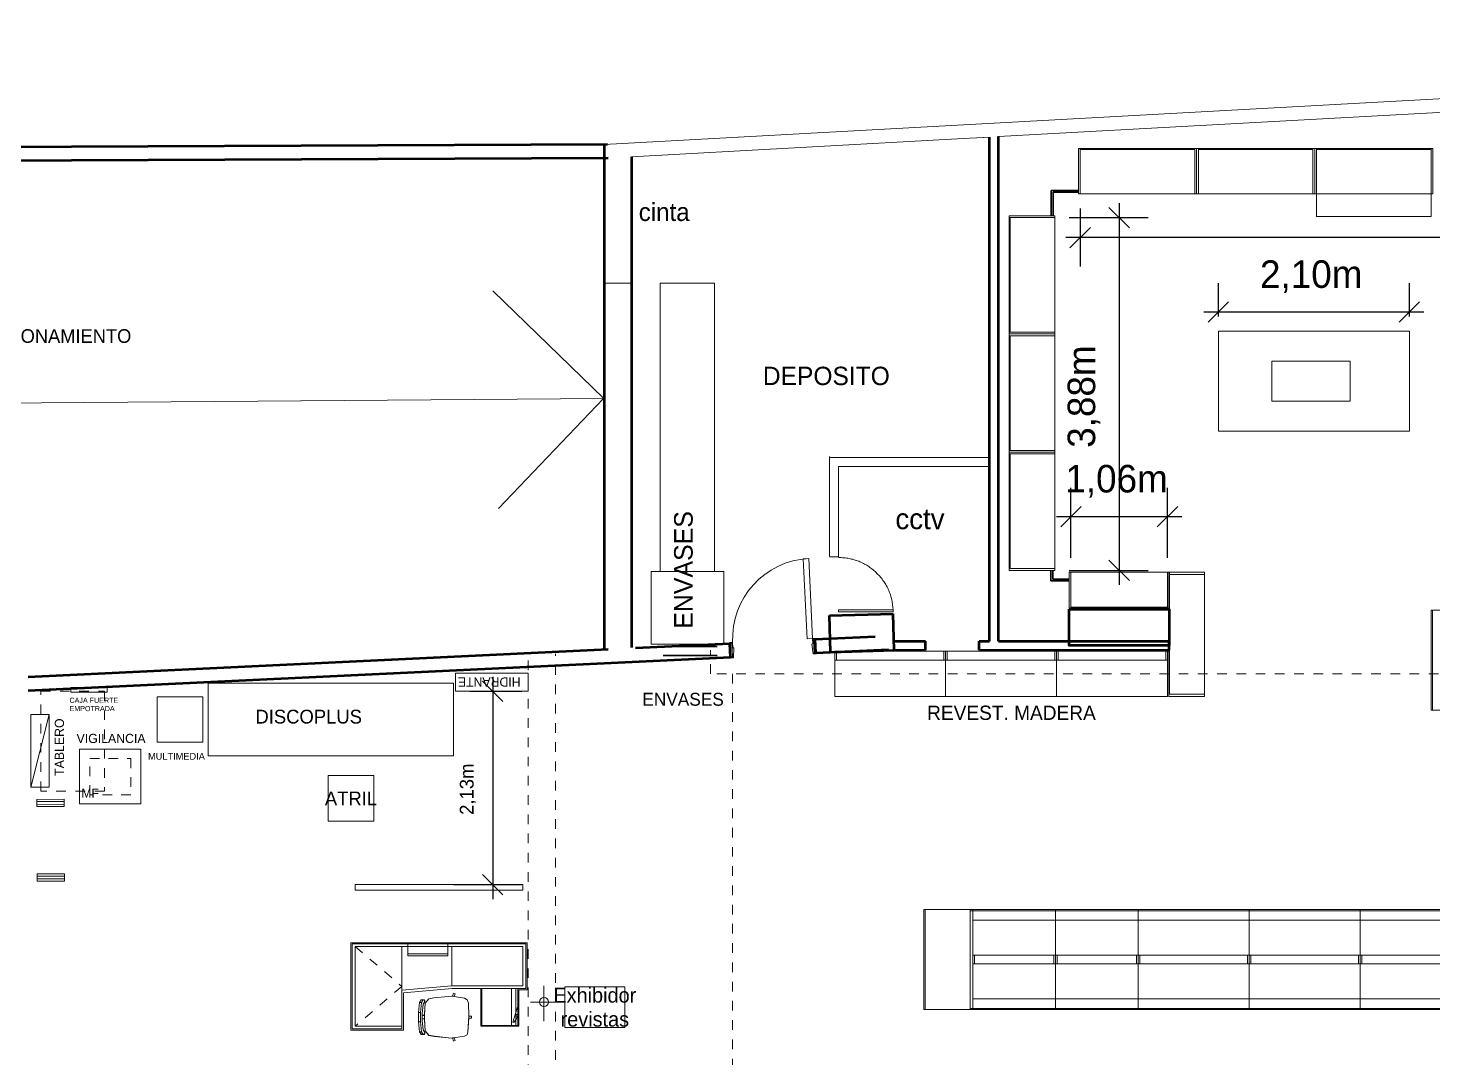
# Model space of a CAD drawing. Header units: metres. Extents: x -5.5 to 74.5, y -93.9 to -36.5.
# Drawn here: x 10.04 to 25.49, y -61.49 to -50.17 of the extents above; entities that cross this region are included whole.
import ezdxf

# ---------------------------------------------------------------- set-up
doc = ezdxf.new("R2010")
doc.units = ezdxf.units.M
doc.header["$LTSCALE"] = 0.508
doc.header["$PDMODE"] = 1
doc.header["$PDSIZE"] = -2
doc.linetypes.add('STYLE_01', pattern=[0.416641, 0.208282, -0.208359])
doc.linetypes.add('STYLE_19', pattern=[0.347214, 0.208359, -0.138855])
for name, color, linetype in [('EQUIP. NUEVO', 7, 'Continuous'), ('EQUIPAMIENTO', 7, 'Continuous'), ('ESTRUCTURA', 7, 'Continuous'), ('lineales', 1, 'Continuous'), ('Mover', 30, 'Continuous'), ('MUROS', 7, 'Continuous'), ('Nuevo-1', 160, 'Continuous'), ('TEXTO', 7, 'Continuous'), ('VARIOS', 7, 'Continuous')]:
    doc.layers.add(name, color=color, linetype=linetype)
doc.styles.add('Arial', font='ARIAL.TTF')
doc.styles.add('Futura', font='')
doc.styles.add('Futura Book', font='')
doc.styles.add('Geneva', font='')
doc.styles.get('Futura').set_extended_font_data('Futura')
doc.styles.get('Futura Book').set_extended_font_data('Futura Book')
doc.styles.get('Geneva').set_extended_font_data('Geneva')
doc.dimstyles.new('Arch', dxfattribs={"dimtxt": 0.179036, "dimasz": 0.224482, "dimexe": 0.3175, "dimexo": 0.15875, "dimgap": 0.001587, "dimtad": 1, "dimzin": 3, "dimtxsty": 'Geneva', "dimblk": 'VW_SLASH', "dimcen": 0, "dimdle": 0.001587, "dimaunit": 1, "dimadec": 1, "dimazin": 0, "dimtfac": 0.8, "dimtix": 1, "dimtmove": 0, "dimatfit": 0, "dimldrblk": 'VW_FILLEDARROW-1', "dimfxl": 1, "dimfrac": 2, "dimtolj": 1, "dimtzin": 3, "dimarcsym": 0})

# ---------------------------------------------------------------- blocks, each defined once
blk = doc.blocks.new('Group-10')
at = {"color": 0, "linetype": 'Continuous', "lineweight": 5}
for p, q in [((-21.130013, 6.146618), (-21.130013, 5.756618)), ((-21.275013, 5.966618), (-20.975013, 5.966618))]:
    blk.add_line(p, q, dxfattribs=at)
at = {"color": 0, "linetype": 'Continuous', "lineweight": 5, "flags": 128}
blk.add_lwpolyline([(-21.177013, 5.966618, -0.414213562), (-21.127013, 6.016618, -0.414213562), (-21.077013, 5.966618, -0.414213562), (-21.127013, 5.916618, -0.414213562)], format="xyb", close=True, dxfattribs=at)
blk = doc.blocks.new('G. SECA 1.10X1.22')
at = {"color": 0, "linetype": 'Continuous', "lineweight": 9}
for p, q in [((0, -0.012), (1.22, -0.012)), ((0.0191, -0.5974), (0.0191, -0.5026)), ((1.2009, -0.5026), (1.2009, -0.5974)), ((0, -1.088), (1.22, -1.088))]:
    blk.add_line(p, q, dxfattribs=at)
at = {"color": 0, "linetype": 'Continuous', "lineweight": 5}
blk.add_lwpolyline([(0, 0), (1.22, 0), (1.22, -1.1), (0, -1.1)], close=True, dxfattribs=at)
at = {"color": 0, "linetype": 'Continuous', "lineweight": 20}
for points in [[(0, -0.1182), (1.22, -0.1182), (1.22, 0), (0, 0)], [(0, -0.5026), (1.22, -0.5026), (1.22, -0.1182), (0, -0.1182)], [(0, -0.5974), (1.22, -0.5974), (1.22, -0.5026), (0, -0.5026)], [(0, -0.5974), (1.22, -0.5974), (1.22, -0.9818), (0, -0.9818)], [(0, -0.9818), (1.22, -0.9818), (1.22, -1.1), (0, -1.1)]]:
    blk.add_lwpolyline(points, close=True, dxfattribs=at)
blk = doc.blocks.new('PUNTERA 1.10')
at = {"color": 0, "linetype": 'Continuous', "lineweight": 9}
for p, q in [((-0.525, 0), (-0.525, -1.1)), ((0, -0.012), (-0.03, -0.012)), ((-0.03, -1.088), (0, -1.088))]:
    blk.add_line(p, q, dxfattribs=at)
at = {"color": 0, "linetype": 'Continuous', "lineweight": 20}
blk.add_line((-0.03, 0), (-0.03, -1.1), dxfattribs=at)
at = {"color": 0, "linetype": 'Continuous', "lineweight": 5}
blk.add_lwpolyline([(-0.54, 0), (0, 0), (0, -1.1), (-0.54, -1.1)], close=True, dxfattribs=at)
at = {"color": 0, "linetype": 'Continuous', "lineweight": 20}
blk.add_lwpolyline([(0, 0), (0, -1.1), (-0.54, -1.1), (-0.54, 0)], close=True, dxfattribs=at)
blk = doc.blocks.new('P 80_15')
at = {"color": 0, "linetype": 'Continuous', "lineweight": 5}
for points in [[(-0.01, 0.965), (-0.01, 0.085), (-0.07, 0.085), (-0.07, 0.965)], [(-0.9, 0.075), (-0.92, 0.075), (-0.92, 0.085), (-0.89, 0.085), (-0.89, 0.025), (-0.88, 0.025), (-0.89, -0.085), (-0.92, -0.085), (-0.92, -0.075), (-0.9, -0.075)], [(0, 0.075), (0.02, 0.075), (0.02, 0.085), (-0.01, 0.085), (-0.01, 0.025), (-0.02, 0.025), (-0.01, -0.085), (0.02, -0.085), (0.02, -0.075), (0, -0.075)]]:
    blk.add_lwpolyline(points, close=True, dxfattribs=at)
blk.add_arc((-0.01, 0.085), 0.88, 90, 180, dxfattribs=at)
blk = doc.blocks.new('Group-144')
at = {"color": 0, "linetype": 'Continuous', "lineweight": 5}
for p, q in [((-22.124013, 6.064618), (-22.136013, 6.029618)), ((-22.105013, 6.058618), (-22.124013, 6.064618)), ((-22.105013, 6.058618), (-22.116013, 6.026618)), ((-22.499013, 5.961618), (-22.509013, 5.850618)), ((-22.479013, 5.991618), (-22.499013, 5.961618)), ((-22.477013, 5.960618), (-22.499013, 5.961618)), ((-22.487013, 5.850618), (-22.477013, 5.960618)), ((-22.457013, 5.991618), (-22.479013, 5.991618)), ((-22.477013, 5.960618), (-22.457013, 5.991618)), ((-22.457013, 5.941618), (-22.467013, 5.840618)), ((-22.457013, 5.991618), (-22.447013, 5.991618)), ((-22.437013, 5.971618), (-22.457013, 5.941618)), ((-22.447013, 5.991618), (-22.437013, 5.981618)), ((-22.437013, 5.981618), (-22.437013, 5.971618)), ((-22.509013, 5.850618), (-22.509013, 5.750618)), ((-22.487013, 5.850618), (-22.509013, 5.850618)), ((-22.509013, 5.750618), (-22.499013, 5.640618)), ((-22.487013, 5.750618), (-22.509013, 5.750618)), ((-22.487013, 5.750618), (-22.487013, 5.850618)), ((-22.477013, 5.640618), (-22.487013, 5.750618)), ((-22.468013, 5.820618), (-22.444013, 5.820618)), ((-22.467013, 5.840618), (-22.467013, 5.761618)), ((-22.467013, 5.780618), (-22.444013, 5.780618)), ((-22.467013, 5.761618), (-22.457013, 5.661618)), ((-21.926013, 5.810618), (-21.954013, 5.810618)), ((-21.926013, 5.790618), (-21.954013, 5.790618)), ((-21.926013, 5.810618), (-21.926013, 5.790618)), ((-22.499013, 5.640618), (-22.479013, 5.611618)), ((-22.477013, 5.640618), (-22.499013, 5.640618)), ((-22.479013, 5.611618), (-22.457013, 5.611618)), ((-22.457013, 5.611618), (-22.477013, 5.640618)), ((-22.457013, 5.661618), (-22.437013, 5.630618)), ((-22.447013, 5.611618), (-22.457013, 5.611618)), ((-22.437013, 5.621618), (-22.447013, 5.611618)), ((-22.437013, 5.630618), (-22.437013, 5.621618)), ((-22.124013, 5.536618), (-22.136013, 5.571618)), ((-22.105013, 5.543618), (-22.115013, 5.574618)), ((-22.105013, 5.543618), (-22.124013, 5.536618))]:
    blk.add_line(p, q, dxfattribs=at)
blk.add_lwpolyline([(-22.434013, 5.954618), (-22.394013, 6.000618), (-22.340013, 6.012618), (-22.143013, 6.030618), (-22.002013, 6.010618), (-21.974013, 5.991618), (-21.960013, 5.954618), (-21.954013, 5.810618), (-21.954013, 5.790618), (-21.964013, 5.640618), (-21.974013, 5.607618), (-22.003013, 5.590618), (-22.144013, 5.570618), (-22.331013, 5.589618), (-22.395013, 5.600618), (-22.434013, 5.651618), (-22.443013, 5.767618), (-22.443013, 5.835618)], close=True, dxfattribs=at)
blk = doc.blocks.new('Group-145')
at = {"color": 0, "linetype": 'Continuous', "lineweight": 5}
for p, q in [((-22.626013, 6.611618), (-22.626013, 6.475618)), ((-22.626013, 6.611618), (-22.604013, 6.611618)), ((-22.186013, 6.495618), (-22.626013, 6.495618)), ((-22.604013, 6.611618), (-22.604013, 6.608618)), ((-22.186013, 6.611618), (-22.208013, 6.611618)), ((-22.208013, 6.611618), (-22.208013, 6.607618)), ((-22.186013, 6.475618), (-22.186013, 6.611618)), ((-22.626013, 6.475618), (-22.186013, 6.475618))]:
    blk.add_line(p, q, dxfattribs=at)
blk = doc.blocks.new('Group-146')
at = {"color": 0, "linetype": 'Continuous', "lineweight": 5}
for p, q in [((-23.252, 6.619), (-23.252, 5.659)), ((-22.692, 6.619), (-23.252, 6.619)), ((-22.692, 6.619), (-23.252, 6.619)), ((-23.252, 6.619), (-23.252, 5.659)), ((-22.692, 6.607), (-23.237, 6.607)), ((-23.237, 6.607), (-23.237, 5.671)), ((-23.204, 6.578), (-21.36, 6.578)), ((-23.204, 6.578), (-23.204, 5.7)), ((-23.204, 6.578), (-22.692, 6.578)), ((-21.312, 6.619), (-22.747, 6.619)), ((-21.312, 6.619), (-22.747, 6.619)), ((-21.326, 6.607), (-22.747, 6.607)), ((-22.692, 5.7), (-22.692, 6.578)), ((-22.142, 6.144), (-22.142, 6.578)), ((-21.36, 6.578), (-21.36, 6.144)), ((-21.326, 6.607), (-21.326, 6.115)), ((-21.312, 6.619), (-21.312, 6.103)), ((-22.142, 6.144), (-22.691, 6.098)), ((-22.139, 6.116), (-22.673, 6.068)), ((-22.673, 5.659), (-22.673, 6.068)), ((-22.673, 5.659), (-22.673, 6.068)), ((-21.36, 6.144), (-22.142, 6.144)), ((-22.139, 6.116), (-21.823, 6.116)), ((-21.326, 6.115), (-22.139, 6.116)), ((-21.823, 6.116), (-21.823, 5.7)), ((-21.823, 5.7), (-21.823, 6.116)), ((-21.811, 5.709), (-21.811, 6.116)), ((-21.486, 5.709), (-21.486, 6.116)), ((-21.437, 6.116), (-21.437, 5.709)), ((-21.415, 5.709), (-21.415, 6.116)), ((-21.404, 6.103), (-21.312, 6.103)), ((-21.404, 5.7), (-21.404, 6.103)), ((-21.404, 6.103), (-21.404, 5.7)), ((-21.47, 5.746), (-21.419, 5.91)), ((-21.419, 5.91), (-21.409, 5.908)), ((-21.409, 5.908), (-21.407, 5.839)), ((-21.459, 5.743), (-21.47, 5.746)), ((-21.459, 5.743), (-21.418, 5.802)), ((-21.407, 5.839), (-21.418, 5.802)), ((-23.252, 5.659), (-22.673, 5.659)), ((-23.252, 5.659), (-22.673, 5.659)), ((-22.692, 5.671), (-23.237, 5.671)), ((-22.692, 5.7), (-23.204, 5.7)), ((-22.692, 5.7), (-22.692, 5.671)), ((-21.823, 5.7), (-21.404, 5.7)), ((-21.404, 5.7), (-21.823, 5.7)), ((-21.811, 5.709), (-21.415, 5.709))]:
    blk.add_line(p, q, dxfattribs=at)
at = {"color": 0, "linetype": 'STYLE_01', "lineweight": 5}
for p, q in [((-23.204, 6.578), (-22.692, 6.139)), ((-22.692, 6.139), (-23.204, 5.7))]:
    blk.add_line(p, q, dxfattribs=at)
at = {"color": 0, "linetype": 'Continuous', "lineweight": 5}
for points in [[(-22.143, 6.031), (-22.002, 6.011), (-21.974, 5.992), (-21.96, 5.955), (-21.954, 5.811), (-21.964, 5.641), (-21.974, 5.608), (-22.003, 5.591), (-22.144, 5.571), (-22.331, 5.59), (-22.395, 5.601), (-22.434, 5.652), (-22.444, 5.781), (-22.444, 5.821), (-22.434, 5.955), (-22.394, 6.001), (-22.34, 6.013)], [(-22.136, 6.03), (-22.116, 6.027), (-22.105, 6.059), (-22.124, 6.065)], [(-21.954, 5.811), (-21.926, 5.811), (-21.926, 5.791), (-21.954, 5.791)], [(-22.136, 5.572), (-22.115, 5.575), (-22.105, 5.544), (-22.124, 5.537)]]:
    blk.add_lwpolyline(points, close=True, dxfattribs=at)
blk.add_lwpolyline([(-22.468, 5.821), (-22.444, 5.821), (-22.444, 5.781), (-22.467, 5.781), (-22.467, 5.762), (-22.457, 5.662), (-22.437, 5.631), (-22.437, 5.622), (-22.447, 5.612), (-22.479, 5.612), (-22.499, 5.641), (-22.509, 5.751), (-22.509, 5.851), (-22.499, 5.962), (-22.479, 5.992), (-22.447, 5.992), (-22.437, 5.982), (-22.437, 5.972), (-22.457, 5.942), (-22.467, 5.841), (-22.467, 5.781)], dxfattribs=at)
blk.add_open_spline([(-21.432, 5.829), (-21.429, 5.831), (-21.424, 5.831), (-21.419, 5.828), (-21.416, 5.824), (-21.416, 5.819), (-21.419, 5.814), (-21.424, 5.812), (-21.429, 5.812), (-21.434, 5.814), (-21.437, 5.819), (-21.437, 5.824), (-21.434, 5.828), (-21.432, 5.829)], degree=2, dxfattribs=at)
at = {"color": 0}
for name in ['Group-145', 'Group-144']:
    blk.add_blockref(name, (0, 0), dxfattribs=at)
blk = doc.blocks.new('Group-158')
at = {"color": 0, "linetype": 'Continuous', "lineweight": 5}
blk.add_lwpolyline([(-26.404799, 8.197288), (-26.404435, 8.117289), (-26.704432, 8.115927), (-26.704795, 8.195926)], close=True, dxfattribs=at)
at = {"color": 0, "linetype": 'Continuous', "lineweight": 20}
for points in [[(-26.404684, 8.172288), (-26.404549, 8.142289), (-26.704546, 8.140927), (-26.704682, 8.170926)], [(-26.400963, 7.352297), (-26.400826, 7.322297), (-26.700823, 7.320935), (-26.70096, 7.350935)]]:
    blk.add_lwpolyline(points, close=True, dxfattribs=at)
at = {"color": 0, "linetype": 'Continuous', "lineweight": 9}
blk.add_lwpolyline([(-26.401076, 7.377295), (-26.400713, 7.297298), (-26.700711, 7.295936), (-26.701073, 7.375934)], close=True, dxfattribs=at)
blk = doc.blocks.new('G. SECA 1.10X91')
at = {"color": 0, "linetype": 'Continuous', "lineweight": 9}
for p, q in [((0, -0.012), (0.91, -0.012)), ((0.0191, -0.5974), (0.0191, -0.5026)), ((0.8909, -0.5974), (0.8909, -0.5026)), ((0, -1.088), (0.91, -1.088))]:
    blk.add_line(p, q, dxfattribs=at)
at = {"color": 0, "linetype": 'Continuous', "lineweight": 5}
blk.add_lwpolyline([(0, 0), (0.91, 0), (0.91, -1.1), (0, -1.1)], close=True, dxfattribs=at)
at = {"color": 0, "linetype": 'Continuous', "lineweight": 20}
for points in [[(0, -0.1182), (0.91, -0.1182), (0.91, 0), (0, 0)], [(0, -0.5026), (0.91, -0.5026), (0.91, -0.1182), (0, -0.1182)], [(0, -0.5974), (0.91, -0.5974), (0.91, -0.5026), (0, -0.5026)], [(0, -0.5974), (0.91, -0.5974), (0.91, -0.9818), (0, -0.9818)], [(0, -0.9818), (0.91, -0.9818), (0.91, -1.1), (0, -1.1)]]:
    blk.add_lwpolyline(points, close=True, dxfattribs=at)
blk = doc.blocks.new('Group-203')
at = {"color": 0, "linetype": 'Continuous', "lineweight": 5}
for p, q in [((-13.861566, 10.693618), (-14.258566, 10.693618)), ((-13.861566, 10.668809), (-14.258566, 10.668809)), ((-14.256566, 10.693618), (-14.256566, 10.668809)), ((-14.256566, 9.326718), (-14.256566, 10.668809)), ((-14.246566, 9.351527), (-14.246566, 10.668809)), ((-13.861566, 9.326718), (-13.861566, 10.693618)), ((-14.258566, 9.351527), (-13.861566, 9.351527)), ((-14.258566, 9.326718), (-13.861566, 9.326718)), ((-14.256566, 9.326718), (-14.256566, 9.351527))]:
    blk.add_line(p, q, dxfattribs=at)
blk = doc.blocks.new('*D399')
at = {"color": 0, "linetype": 'Continuous', "lineweight": -2}
for p, q in [((15.15, -57.302), (15.15, -57.461)), ((14.897, -57.461), (15.468, -57.461)), ((15.15, -57.461), (15.15, -59.588)), ((14.717, -59.588), (15.468, -59.588)), ((15.15, -59.588), (15.15, -59.747))]:
    blk.add_line(p, q, dxfattribs=at)
at = {"color": 0, "linetype": 'Continuous', "lineweight": 20}
for p, q in [((15.262, -57.573), (15.038, -57.349)), ((15.038, -59.476), (15.262, -59.7))]:
    blk.add_line(p, q, dxfattribs=at)
at = {"layer": 'Defpoints', "color": 0, "lineweight": 0}
for p in [(14.739, -57.461), (15.15, -57.461), (14.559, -59.588)]:
    blk.add_point(p, dxfattribs=at)
at = {"color": 0, "insert": (14.787, -58.821), "char_height": 0.1516, "attachment_point": 1, "rotation": 90, "line_spacing_factor": 0.96736, "style": 'Geneva'}
blk.add_mtext('2,13m', dxfattribs=at)
blk = doc.blocks.new('VW_FILLEDARROW-1')
at = {"color": 0, "lineweight": -2}
blk.add_solid([(0, 0), (-0.9, -0.241), (-0.9, 0.241)], dxfattribs=at)
blk = doc.blocks.new('VW_SLASH')
at = {"color": 0, "linetype": 'ByBlock', "lineweight": -2}
blk.add_line((0, 0), (-1, 0), dxfattribs=at)
at = {"color": 0, "linetype": 'ByBlock', "lineweight": 20}
blk.add_line((-0.5, -0.5), (0.5, 0.5), dxfattribs=at)
blk = doc.blocks.new('Group-223')
at = {"color": 0, "linetype": 'Continuous', "lineweight": 20}
blk.add_lwpolyline([(-11.609913, 12.246617), (-11.609913, 13.346617), (-13.709913, 13.346617), (-13.709913, 12.246617)], close=True, dxfattribs=at)
at = {"color": 0, "linetype": 'Continuous', "lineweight": 9}
blk.add_lwpolyline([(-13.122868, 13.016617), (-12.260722, 13.016617), (-12.260722, 12.576617), (-13.122868, 12.576617)], close=True, dxfattribs=at)
blk = doc.blocks.new('Group-225')
at = {"color": 0, "linetype": 'Continuous', "lineweight": 5, "flags": 128}
blk.add_lwpolyline([(-15.490712, 9.826718), (-15.490712, 9.326718), (-14.270712, 9.326718), (-14.270712, 9.826718)], close=True, dxfattribs=at)
blk = doc.blocks.new('Group-226')
at = {"color": 0, "linetype": 'Continuous', "lineweight": 5, "flags": 128}
blk.add_lwpolyline([(-15.490712, 9.326718), (-15.490712, 9.726718), (-14.270712, 9.726718), (-14.270712, 9.326718)], close=True, dxfattribs=at)
blk = doc.blocks.new('Group-227')
at = {"color": 0, "linetype": 'Continuous', "lineweight": 5}
for p, q in [((-15.471942, 9.826718), (-15.471942, 9.726718)), ((-14.289482, 9.826718), (-14.289482, 9.726718))]:
    blk.add_line(p, q, dxfattribs=at)
at = {"color": 0, "linetype": 'Continuous', "lineweight": 5, "flags": 128}
blk.add_lwpolyline([(-15.490712, 9.726718), (-15.490712, 9.826718), (-14.270712, 9.826718), (-14.270712, 9.726718)], close=True, dxfattribs=at)
at = {"color": 0}
for name in ['Group-225', 'Group-226']:
    blk.add_blockref(name, (0, 0), dxfattribs=at)
blk = doc.blocks.new('Group-228')
at = {"color": 0, "linetype": 'Continuous', "lineweight": 5, "flags": 128}
blk.add_lwpolyline([(-16.710712, 9.826718), (-16.710712, 9.326718), (-15.490712, 9.326718), (-15.490712, 9.826718)], close=True, dxfattribs=at)
blk = doc.blocks.new('Group-229')
at = {"color": 0, "linetype": 'Continuous', "lineweight": 5, "flags": 128}
blk.add_lwpolyline([(-16.710712, 9.326718), (-16.710712, 9.726718), (-15.490712, 9.726718), (-15.490712, 9.326718)], close=True, dxfattribs=at)
blk = doc.blocks.new('Group-230')
at = {"color": 0, "linetype": 'Continuous', "lineweight": 5}
for p, q in [((-16.691942, 9.826718), (-16.691942, 9.726718)), ((-15.509482, 9.826718), (-15.509482, 9.726718))]:
    blk.add_line(p, q, dxfattribs=at)
at = {"color": 0, "linetype": 'Continuous', "lineweight": 5, "flags": 128}
blk.add_lwpolyline([(-16.710712, 9.726718), (-16.710712, 9.826718), (-15.490712, 9.826718), (-15.490712, 9.726718)], close=True, dxfattribs=at)
at = {"color": 0}
for name in ['Group-228', 'Group-229']:
    blk.add_blockref(name, (0, 0), dxfattribs=at)
blk = doc.blocks.new('Group-231')
at = {"color": 0, "linetype": 'Continuous', "lineweight": 5, "flags": 128}
blk.add_lwpolyline([(-17.930712, 9.826718), (-17.930712, 9.326718), (-16.710712, 9.326718), (-16.710712, 9.826718)], close=True, dxfattribs=at)
blk = doc.blocks.new('Group-232')
at = {"color": 0, "linetype": 'Continuous', "lineweight": 5, "flags": 128}
blk.add_lwpolyline([(-17.930712, 9.326718), (-17.930712, 9.726718), (-16.710712, 9.726718), (-16.710712, 9.326718)], close=True, dxfattribs=at)
blk = doc.blocks.new('Group-233')
at = {"color": 0, "linetype": 'Continuous', "lineweight": 5}
for p, q in [((-17.911942, 9.826718), (-17.911942, 9.726718)), ((-16.729482, 9.826718), (-16.729482, 9.726718))]:
    blk.add_line(p, q, dxfattribs=at)
at = {"color": 0, "linetype": 'Continuous', "lineweight": 5, "flags": 128}
blk.add_lwpolyline([(-17.930712, 9.726718), (-17.930712, 9.826718), (-16.710712, 9.826718), (-16.710712, 9.726718)], close=True, dxfattribs=at)
at = {"color": 0}
for name in ['Group-231', 'Group-232']:
    blk.add_blockref(name, (0, 0), dxfattribs=at)
blk = doc.blocks.new('Group-234')
at = {"color": 0, "linetype": 'Continuous', "lineweight": 5}
blk.add_lwpolyline([(-17.887485, 10.258719), (-17.887485, 10.282282), (-17.287725, 10.282282), (-17.287725, 10.258719)], close=True, dxfattribs=at)
blk.add_open_spline([(-17.289294, 10.289836), (-17.302847, 10.528039), (-17.649375, 10.855721), (-17.887725, 10.855721)], degree=2, dxfattribs=at)
blk = doc.blocks.new('Group-237')
at = {"color": 0, "linetype": 'Continuous', "lineweight": 9}
blk.add_lwpolyline([(-26.236, 8.747), (-25.561, 8.747), (-25.561, 8.147), (-26.236, 8.147)], close=True, dxfattribs=at)
at = {"color": 0, "linetype": 'STYLE_19', "lineweight": 5}
blk.add_lwpolyline([(-26.123, 8.647), (-25.673, 8.647), (-25.673, 8.247), (-26.123, 8.247)], close=True, dxfattribs=at)
at = {"color": 0, "insert": (-26.215, 8.313), "char_height": 0.0986, "attachment_point": 1, "rotation": 0, "line_spacing_factor": 0.96736, "style": 'Futura'}
blk.add_mtext('MF', dxfattribs=at)
blk = doc.blocks.new('Hidrante')
at = {"color": 0, "linetype": 'Continuous', "lineweight": 9}
blk.add_lwpolyline([(-0.4, 0.1), (0.4, 0.1), (0.4, -0.1), (-0.4, -0.1)], close=True, dxfattribs=at)
at = {"color": 0, "insert": (-0.317, 0.05), "char_height": 0.1011, "attachment_point": 1, "line_spacing_factor": 0.96736, "style": 'Futura'}
blk.add_mtext('HIDRANTE', dxfattribs=at)
blk = doc.blocks.new('Group-242')
at = {"color": 0, "linetype": 'Continuous', "lineweight": 5}
for p, q in [((-14.250013, 10.693618), (-15.352013, 10.693618)), ((-15.352013, 10.693618), (-15.352013, 10.296618)), ((-15.332013, 10.693618), (-15.332013, 10.296618)), ((-14.270013, 10.296618), (-14.270013, 10.693618)), ((-14.250013, 10.296618), (-14.250013, 10.693618)), ((-15.352013, 10.298618), (-15.332013, 10.298618)), ((-14.270013, 10.308618), (-15.332013, 10.308618)), ((-14.250013, 10.298618), (-15.332013, 10.298618)), ((-14.250013, 10.298618), (-14.270013, 10.298618))]:
    blk.add_line(p, q, dxfattribs=at)
blk = doc.blocks.new('G BODEGA 50X92')
at = {"color": 0, "linetype": 'Continuous', "lineweight": 20}
for p, q in [((0, 0), (0.02, 0)), ((0, 0), (0, -0.5)), ((0.02, 0), (0.02, -0.5)), ((1.3, 0), (1.28, 0)), ((1.28, -0.5), (1.28, 0)), ((1.3, -0.5), (1.3, 0)), ((0, -0.5), (0, -0.471)), ((0, -0.5), (1.3, -0.5))]:
    blk.add_line(p, q, dxfattribs=at)
at = {"color": 0, "linetype": 'Continuous', "lineweight": 9}
for p, q in [((0.021, 0), (1.28, 0)), ((0.021, -0.01), (1.28, -0.01))]:
    blk.add_line(p, q, dxfattribs=at)
blk = doc.blocks.new('*D500')
at = {"color": 0, "linetype": 'Continuous', "lineweight": -2}
for p, q in [((21.61, -52.15), (21.61, -52.79)), ((35.25, -52.164), (35.25, -52.79)), ((21.61, -52.472), (21.451, -52.472)), ((35.25, -52.472), (21.61, -52.472)), ((35.409, -52.472), (35.25, -52.472))]:
    blk.add_line(p, q, dxfattribs=at)
at = {"color": 0, "linetype": 'Continuous', "lineweight": 20}
for p, q in [((21.722, -52.36), (21.498, -52.585)), ((35.138, -52.585), (35.362, -52.36))]:
    blk.add_line(p, q, dxfattribs=at)
at = {"layer": 'Defpoints', "color": 0, "lineweight": 0}
for p in [(21.61, -51.992), (35.25, -52.006), (35.25, -52.472)]:
    blk.add_point(p, dxfattribs=at)
at = {"color": 0, "insert": (28.061, -51.905), "char_height": 0.3032, "attachment_point": 1, "line_spacing_factor": 0.96736, "style": 'Geneva'}
blk.add_mtext('13,64m', dxfattribs=at)
blk = doc.blocks.new('*D501')
at = {"color": 0, "linetype": 'Continuous', "lineweight": 20}
for p, q in [((22.152, -52.364), (21.927, -52.139)), ((21.927, -56.019), (22.152, -56.244))]:
    blk.add_line(p, q, dxfattribs=at)
at = {"color": 0, "linetype": 'Continuous', "lineweight": -2}
for p, q in [((22.04, -52.093), (22.04, -52.252)), ((21.49, -52.252), (22.357, -52.252)), ((22.04, -52.252), (22.04, -56.132)), ((21.49, -56.132), (22.357, -56.132)), ((22.04, -56.132), (22.04, -56.29))]:
    blk.add_line(p, q, dxfattribs=at)
at = {"layer": 'Defpoints', "color": 0, "lineweight": 0}
for p in [(21.331, -52.252), (22.04, -52.252), (21.331, -56.132)]:
    blk.add_point(p, dxfattribs=at)
at = {"color": 0, "insert": (21.472, -54.784), "char_height": 0.3032, "attachment_point": 1, "rotation": 90, "line_spacing_factor": 0.96736, "style": 'Geneva'}
blk.add_mtext('3,88m', dxfattribs=at)
blk = doc.blocks.new('*D502')
at = {"color": 0, "linetype": 'Continuous', "lineweight": -2}
for p, q in [((21.509, -55.994), (21.509, -55.223)), ((22.571, -55.994), (22.571, -55.223)), ((21.35, -55.54), (21.509, -55.54)), ((21.509, -55.54), (22.571, -55.54)), ((22.571, -55.54), (22.729, -55.54))]:
    blk.add_line(p, q, dxfattribs=at)
at = {"color": 0, "linetype": 'Continuous', "lineweight": 20}
for p, q in [((21.621, -55.428), (21.396, -55.652)), ((22.458, -55.652), (22.683, -55.428))]:
    blk.add_line(p, q, dxfattribs=at)
at = {"layer": 'Defpoints', "color": 0, "lineweight": 0}
for p in [(21.509, -55.54), (21.509, -56.153), (22.571, -56.153)]:
    blk.add_point(p, dxfattribs=at)
at = {"color": 0, "insert": (21.447, -54.972), "char_height": 0.3032, "attachment_point": 1, "line_spacing_factor": 0.96736, "style": 'Geneva'}
blk.add_mtext('1,06m', dxfattribs=at)
blk = doc.blocks.new('*D505')
at = {"color": 0, "linetype": 'Continuous', "lineweight": -2}
for p, q in [((23.131, -53.341), (23.131, -52.973)), ((25.231, -53.341), (25.231, -52.973)), ((22.972, -53.29), (23.131, -53.29)), ((23.131, -53.29), (25.231, -53.29)), ((25.231, -53.29), (25.39, -53.29))]:
    blk.add_line(p, q, dxfattribs=at)
at = {"color": 0, "linetype": 'Continuous', "lineweight": 20}
for p, q in [((23.243, -53.178), (23.019, -53.402)), ((25.119, -53.402), (25.343, -53.178))]:
    blk.add_line(p, q, dxfattribs=at)
at = {"layer": 'Defpoints', "color": 0, "lineweight": 0}
for p in [(23.131, -53.29), (23.131, -53.5), (25.231, -53.5)]:
    blk.add_point(p, dxfattribs=at)
at = {"color": 0, "insert": (23.588, -52.722), "char_height": 0.3032, "attachment_point": 1, "line_spacing_factor": 0.96736, "style": 'Geneva'}
blk.add_mtext('2,10m', dxfattribs=at)

msp = doc.modelspace()

# ---------------------------------------------------------------- linework, layer by layer
at = {"layer": 'EQUIP. NUEVO', "linetype": 'STYLE_01', "lineweight": 9}
for p, q in [((15.539, -63.79), (15.539, -57.05)), ((15.839, -71.04), (15.839, -57.05))]:
    msp.add_line(p, q, dxfattribs=at)
at = {"layer": 'EQUIP. NUEVO', "linetype": 'Continuous', "lineweight": 5}
msp.add_lwpolyline([(13.637, -59.588), (15.481, -59.588), (15.481, -59.648), (13.637, -59.648)], close=True, dxfattribs=at)
at = {"layer": 'EQUIPAMIENTO', "linetype": 'Continuous', "lineweight": 9}
msp.add_line((16.374, -52.974), (16.674, -52.974), dxfattribs=at)
at = {"layer": 'ESTRUCTURA', "linetype": 'Continuous', "lineweight": 50}
msp.add_lwpolyline([(21.489, -56.56), (22.589, -56.56), (22.589, -56.96), (21.489, -56.96)], close=True, dxfattribs=at)
at = {"layer": 'Mover', "linetype": 'Continuous', "lineweight": 30}
for p, q in [((21.292, -52.231), (21.292, -51.953)), ((21.292, -51.953), (21.59, -51.953)), ((21.312, -52.231), (21.312, -51.973)), ((21.312, -51.973), (21.59, -51.973)), ((21.288, -56.131), (21.288, -56.247)), ((21.308, -56.131), (21.308, -56.227)), ((21.308, -56.227), (21.488, -56.227)), ((21.288, -56.247), (21.488, -56.247)), ((17.023, -56.97), (17.619, -56.97)), ((17.023, -57.07), (17.619, -57.07))]:
    msp.add_line(p, q, dxfattribs=at)
at = {"layer": 'Mover', "linetype": 'Continuous', "lineweight": 20}
for points in [[(16.99, -52.974), (17.59, -52.974), (17.59, -56.144), (16.99, -56.144)], [(16.89, -56.144), (17.69, -56.144), (17.69, -56.944), (16.89, -56.944)], [(11.459, -57.522), (11.959, -57.522), (11.959, -58.022), (11.459, -58.022)]]:
    msp.add_lwpolyline(points, close=True, dxfattribs=at)
at = {"layer": 'Mover', "linetype": 'Continuous', "lineweight": 9}
for points in [[(18.91, -57.12), (20.13, -57.12), (20.13, -57.52), (18.91, -57.52)], [(20.13, -57.12), (21.35, -57.12), (21.35, -57.52), (20.13, -57.52)], [(21.35, -57.12), (22.57, -57.12), (22.57, -57.52), (21.35, -57.52)]]:
    msp.add_lwpolyline(points, close=True, dxfattribs=at)
at = {"layer": 'MUROS', "linetype": 'Continuous', "lineweight": 5}
for p, q in [((16.373, -51.448), (39.728, -50.167)), ((20.713, -51.36), (31.99, -50.742)), ((16.674, -51.582), (20.394, -51.378)), ((20.552, -51.369), (20.402, -51.377)), ((20.552, -51.369), (20.402, -51.377)), ((20.552, -51.369), (20.402, -51.377)), ((20.544, -51.37), (20.402, -51.377)), ((20.552, -51.369), (20.613, -51.366))]:
    msp.add_line(p, q, dxfattribs=at)
at = {"layer": 'MUROS', "linetype": 'Continuous', "lineweight": 50}
for p, q in [((3.864, -51.495), (16.412, -51.445)), ((16.374, -51.446), (16.374, -56.995)), ((20.613, -56.91), (20.613, -51.366)), ((20.713, -56.91), (20.713, -51.36)), ((4.013, -51.645), (16.417, -51.595)), ((16.674, -51.583), (16.674, -56.981)), ((18.853, -56.63), (19.553, -56.61)), ((18.864, -57.03), (18.853, -56.63)), ((19.564, -57.01), (19.553, -56.61)), ((18.697, -56.89), (19.355, -56.858)), ((10.039, -57.304), (16.419, -56.999)), ((16.718, -56.984), (17.758, -56.935)), ((17.765, -57.085), (17.758, -56.935)), ((18.704, -57.04), (18.697, -56.89)), ((18.704, -57.04), (19.502, -57.002)), ((18.864, -57.03), (19.564, -57.01)), ((19.564, -56.91), (19.91, -56.91)), ((19.564, -57.01), (19.91, -57.01)), ((19.91, -57.01), (19.91, -56.91)), ((20.498, -56.91), (20.613, -56.91)), ((20.498, -57.01), (20.498, -56.91)), ((20.498, -57.01), (22.589, -57.01)), ((20.713, -56.91), (22.589, -56.91)), ((22.589, -57.01), (22.589, -56.91)), ((10.039, -57.454), (17.765, -57.085))]:
    msp.add_line(p, q, dxfattribs=at)
at = {"layer": 'MUROS', "linetype": 'Continuous', "lineweight": 9}
msp.add_line((16.37, -54.24), (4.069, -54.34), dxfattribs=at)
at = {"layer": 'MUROS', "linetype": 'STYLE_01', "lineweight": 5}
msp.add_lwpolyline([(10.178, -57.46), (10.878, -57.46), (10.878, -58.56), (10.178, -58.56)], close=True, dxfattribs=at)
at = {"layer": 'Nuevo-1', "linetype": 'Continuous', "lineweight": 9}
for p, q in [((18.853, -55.977), (18.853, -54.881)), ((18.853, -54.89), (20.613, -54.89)), ((18.953, -55.984), (18.953, -54.99)), ((18.953, -54.99), (20.613, -54.99)), ((18.853, -55.984), (18.953, -55.984))]:
    msp.add_line(p, q, dxfattribs=at)
for points in [[(24.211, -51.502), (25.47, -51.502), (25.47, -52.24), (24.211, -52.24)], [(14.719, -58.172), (12.019, -58.172), (12.019, -57.372), (14.719, -57.372)], [(13.34, -58.39), (13.84, -58.39), (13.84, -58.89), (13.34, -58.89)]]:
    msp.add_lwpolyline(points, close=True, dxfattribs=at)
at = {"layer": 'VARIOS', "linetype": 'Continuous', "lineweight": 9}
for p, q in [((16.37, -54.24), (15.15, -53.058)), ((16.369, -54.24), (15.211, -55.45)), ((10.27, -57.718), (10.07, -58.518))]:
    msp.add_line(p, q, dxfattribs=at)
at = {"layer": 'VARIOS', "linetype": 'STYLE_01', "lineweight": 9}
for p, q in [((17.545, -57.27), (17.545, -57.01)), ((39.732, -57.27), (17.545, -57.27)), ((17.785, -57.27), (17.785, -70.19))]:
    msp.add_line(p, q, dxfattribs=at)
at = {"layer": 'VARIOS', "linetype": 'Continuous', "lineweight": 9}
for points in [[(10.51, -57.422), (10.91, -57.422), (10.91, -57.472), (10.51, -57.472)], [(10.07, -57.718), (10.27, -57.718), (10.27, -58.518), (10.07, -58.518)], [(15.942, -60.711), (16.602, -60.711), (16.602, -61.161), (15.942, -61.161)]]:
    msp.add_lwpolyline(points, close=True, dxfattribs=at)

# ---------------------------------------------------------------- block references
at = {"layer": 'EQUIP. NUEVO'}
msp.add_blockref('Group-146', (36.841, -66.847), dxfattribs=at)
at = {"layer": 'EQUIPAMIENTO'}
for name, p in [('PUNTERA 1.10', (20.429, -59.863)), ('G. SECA 1.10X1.22', (22.249, -59.863)), ('G. SECA 1.10X1.22', (23.469, -59.863)), ('G. SECA 1.10X1.22', (24.689, -59.863)), ('Group-10', (36.841, -66.847))]:
    msp.add_blockref(name, p, dxfattribs=at)
at = {"layer": 'Mover'}
for name, p in [('G BODEGA 50X92', (21.59, -51.492)), ('G BODEGA 50X92', (22.89, -51.492)), ('G BODEGA 50X92', (24.19, -51.492)), ('Group-242', (36.841, -66.847)), ('PUNTERA 1.10', (26.009, -56.568)), ('Group-237', (36.841, -66.847))]:
    msp.add_blockref(name, p, dxfattribs=at)
for name, p, rotation in [('G BODEGA 50X92', (20.831, -53.532), 90), ('G BODEGA 50X92', (20.831, -54.832), 90), ('G BODEGA 50X92', (20.831, -56.132), 90), ('Hidrante', (15.139, -57.361), 180)]:
    msp.add_blockref(name, p, dxfattribs=dict(at, rotation=rotation))
at = {"layer": 'MUROS', "rotation": 2.737182565481864}
msp.add_blockref('P 80_15', (18.681, -56.966), dxfattribs=at)
at = {"layer": 'Nuevo-1'}
for name in ['Group-223', 'Group-234', 'Group-203', 'Group-233', 'Group-230', 'Group-227']:
    msp.add_blockref(name, (36.841, -66.847), dxfattribs=at)
at = {"layer": 'VARIOS'}
for name, p in [('Group-158', (36.841, -66.847)), ('G. SECA 1.10X91', (20.429, -59.863)), ('G. SECA 1.10X91', (21.339, -59.863))]:
    msp.add_blockref(name, p, dxfattribs=at)

# ---------------------------------------------------------------- texts
at = {"layer": 'Mover', "insert": (17.144, -56.774), "char_height": 0.2048, "attachment_point": 1, "rotation": 90, "line_spacing_factor": 0.96736, "style": 'Futura'}
msp.add_mtext('ENVASES', dxfattribs=at)
at = {"layer": 'Mover', "attachment_point": 1, "line_spacing_factor": 0.96736, "style": 'Futura'}
for s, insert, char_height in [('ENVASES', (16.794, -57.479), 0.142), ('REVEST. MADERA', (19.927, -57.62), 0.15701), ('VIGILANCIA', (10.572, -57.93), 0.1011), ('MULTIMEDIA', (11.358, -58.139), 0.0758)]:
    msp.add_mtext(s, dxfattribs=dict(at, insert=insert, char_height=char_height))
at = {"layer": 'Nuevo-1', "char_height": 0.1516, "attachment_point": 2, "line_spacing_factor": 0.96736, "style": 'Futura Book'}
for s, insert, rotation in [('DISCOPLUS', (13.125, -57.665), 360), ('ATRIL', (13.59, -58.565), 0)]:
    msp.add_mtext(s, dxfattribs=dict(at, insert=insert, rotation=rotation))
at = {"layer": 'TEXTO', "attachment_point": 1, "line_spacing_factor": 0.96736, "style": 'Futura'}
for s, insert, char_height in [('cinta\\P', (16.755, -52.091), 0.1982), ('DEPOSITO', (18.12, -53.892), 0.2021), ('cctv', (19.578, -55.452), 0.2274)]:
    msp.add_mtext(s, dxfattribs=dict(at, insert=insert, char_height=char_height))
at = {"layer": 'TEXTO', "insert": (8.269, -53.479), "char_height": 0.15039, "width": 2.8949, "attachment_point": 1, "line_spacing_factor": 0.96736, "style": 'Futura'}
msp.add_mtext('RAMPA A ESTACIONAMIENTO', dxfattribs=at)
at = {"layer": 'VARIOS', "insert": (10.494, -57.532), "char_height": 0.05684, "width": 0.55268, "attachment_point": 1, "line_spacing_factor": 0.96736, "style": 'Futura'}
msp.add_mtext('CAJA FUERTE EMPOTRADA', dxfattribs=at)
at = {"layer": 'VARIOS', "insert": (10.332, -58.392), "char_height": 0.1011, "attachment_point": 1, "rotation": 90, "line_spacing_factor": 0.96736, "style": 'Futura'}
msp.add_mtext('TABLERO', dxfattribs=at)
at = {"layer": 'VARIOS', "insert": (16.272, -60.723), "char_height": 0.1636, "attachment_point": 2, "line_spacing_factor": 0.96736, "style": 'Futura'}
msp.add_mtext('Exhibidor\\Previstas', dxfattribs=at)

# ---------------------------------------------------------------- dimensions: what is measured, and where the dimension line sits
at = {"layer": 'lineales', "linetype": 'Continuous', "lineweight": 9}
dim = msp.add_linear_dim(base=(35.25, -52.472), p1=(21.61, -51.992), p2=(35.25, -52.006), dimstyle='Arch', override={"dimtxt": 0.303169, "dimgap": 0.15875, "dimpost": '<>m', "dimtxsty": 'Arial', "dimtmove": 2}, dxfattribs=at)
dim.commit()
dim.dimension.update_dxf_attribs({"geometry": '*D500', "text_midpoint": (28.772, -52.314), "dimtype": 160})
dim = msp.add_linear_dim(base=(22.04, -52.252), p1=(21.331, -56.132), p2=(21.331, -52.252), angle=90, dimstyle='Arch', override={"dimtxt": 0.303169, "dimgap": 0.15875, "dimpost": '<>m', "dimtxsty": 'Arial', "dimtmove": 2}, dxfattribs=at)
dim.commit()
dim.dimension.update_dxf_attribs({"geometry": '*D501', "text_midpoint": (22.04, -54.192)})
for base, p1, p2, picture, middle in [((23.131, -53.29), (25.231, -53.5), (23.131, -53.5), '*D505', (24.181, -53.29)), ((21.509, -55.54), (22.571, -56.153), (21.509, -56.153), '*D502', (22.04, -55.54))]:
    dim = msp.add_linear_dim(base=base, p1=p1, p2=p2, dimstyle='Arch', override={"dimtxt": 0.303169, "dimgap": 0.15875, "dimpost": '<>m', "dimtxsty": 'Arial', "dimtmove": 2}, dxfattribs=at)
    dim.commit()
    dim.dimension.update_dxf_attribs({"geometry": picture, "text_midpoint": middle})
at = {"layer": 'Nuevo-1', "linetype": 'Continuous', "lineweight": 9}
dim = msp.add_linear_dim(base=(15.15, -57.461), p1=(14.559, -59.588), p2=(14.739, -57.461), angle=90, dimstyle='Arch', override={"dimtxt": 0.151587, "dimgap": 0.15875, "dimpost": '<>m', "dimtxsty": 'Arial', "dimtmove": 2}, dxfattribs=at)
dim.commit()
dim.dimension.update_dxf_attribs({"geometry": '*D399', "text_midpoint": (15.15, -58.525)})

doc.saveas('drawing.dxf')
